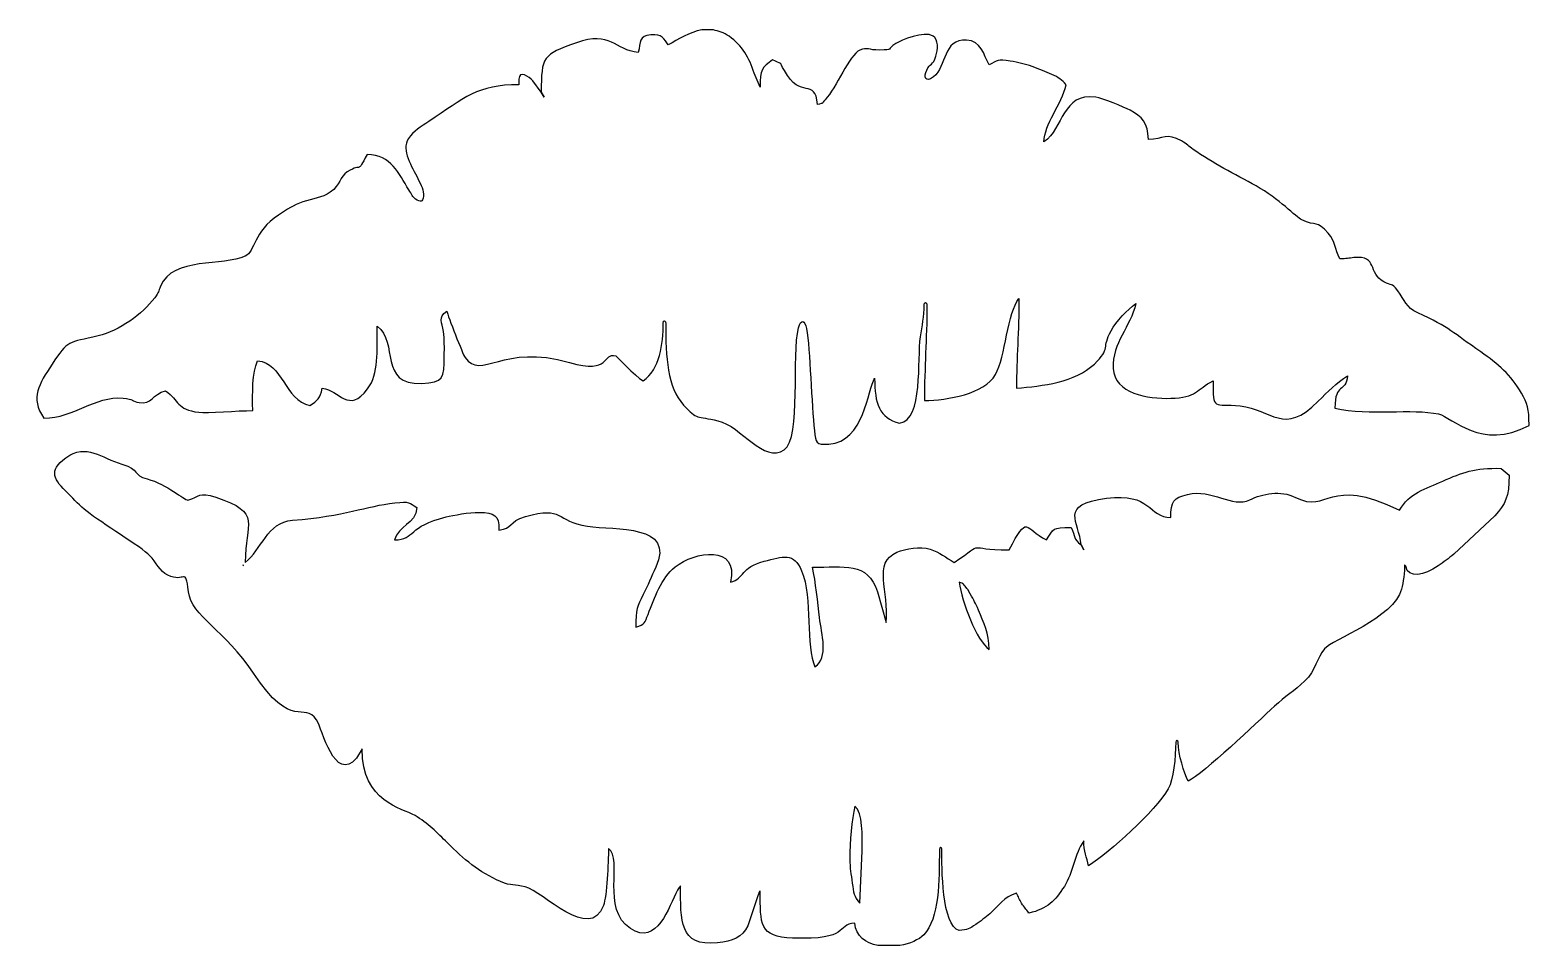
# Model space of a CAD drawing. Header units: centimetres. Extents: x -17.2 to 17.1, y -10.5 to 10.5.
import ezdxf

# ---------------------------------------------------------------- set-up
doc = ezdxf.new("R2010")
doc.units = ezdxf.units.CM
doc.header["$MEASUREMENT"] = 0
doc.layers.add('Layer 1', color=7, linetype='Continuous')

msp = doc.modelspace()

# ---------------------------------------------------------------- linework, layer by layer
at = {"layer": 'Layer 1'}
for points, knots in [([(-1.85171, 10.46878), (-1.85171, 10.46878), (-1.5897, 10.46878), (-1.5897, 10.46878), (-1.5897, 10.46878), (-1.47519, 10.45029), (-1.35623, 10.40531), (-1.23241, 10.32424), (-1.23241, 10.32424), (-0.92229, 10.12093), (-0.76947, 9.82741), (-0.65451, 9.47988), (-0.65451, 9.47988), (-0.65451, 9.47988), (-0.51883, 9.16029), (-0.51883, 9.16029), (-0.51883, 9.16029), (-0.51883, 9.56214), (-0.48332, 9.61939), (-0.23446, 9.78614), (-0.23446, 9.78614), (-0.0211, 9.67324), (-0.09256, 9.77548), (0.03274, 9.54127), (0.03274, 9.54127), (0.40427, 8.84753), (0.73627, 9.40514), (0.78966, 8.76199), (0.78966, 8.76199), (0.95211, 8.80536), (0.86792, 8.77649), (0.96275, 8.87341), (0.96275, 8.87341), (1.22508, 9.1418), (1.51433, 9.90227), (1.76139, 10.00969), (1.76139, 10.00969), (1.92932, 10.08279), (1.96218, 10.00376), (2.21205, 10.00985), (2.21205, 10.00985), (2.54154, 10.018), (2.35924, 10.01591), (2.57972, 10.15794), (2.57972, 10.15794), (2.69542, 10.23237), (3.23337, 10.45562), (3.43652, 10.32987), (3.43652, 10.32987), (3.55786, 10.2547), (3.54749, 10.01637), (3.49986, 9.86767), (3.49986, 9.86767), (3.43049, 9.65137), (3.36244, 9.71334), (3.2874, 9.54972), (3.2874, 9.54972), (3.21964, 9.40147), (3.25266, 9.24714), (3.44173, 9.39555), (3.44173, 9.39555), (3.74799, 9.63553), (3.65432, 10.26669), (4.1991, 10.23902), (4.1991, 10.23902), (4.52636, 10.2223), (4.59193, 9.90628), (4.71559, 9.67236), (4.71559, 9.67236), (4.89328, 9.76631), (4.92554, 9.8064), (5.1939, 9.75846), (5.1939, 9.75846), (5.39334, 9.72295), (5.52815, 9.69305), (5.69947, 9.63212), (5.69947, 9.63212), (5.85481, 9.5768), (6.02229, 9.50933), (6.14717, 9.454), (6.14717, 9.454), (6.30962, 9.38209), (6.37413, 9.32793), (6.47933, 9.21712), (6.47933, 9.21712), (6.37207, 8.75669), (5.97644, 8.32082), (5.96726, 7.90846), (5.96726, 7.90846), (6.42205, 8.2131), (6.38123, 9.04519), (7.15339, 8.92978), (7.15339, 8.92978), (7.29838, 8.90819), (7.80128, 8.70666), (7.94214, 8.63165), (7.94214, 8.63165), (8.21215, 8.48753), (8.34828, 8.34833), (8.35687, 7.9654), (8.35687, 7.9654), (8.7013, 7.9731), (8.77838, 8.12473), (9.11853, 7.93079), (9.11853, 7.93079), (9.25373, 7.85369), (9.26781, 7.81982), (9.38145, 7.73831), (9.38145, 7.73831), (9.82693, 7.41814), (10.32731, 7.17668), (10.82102, 6.90194), (10.82102, 6.90194), (11.33947, 6.61357), (11.73804, 6.18717), (11.86557, 6.12592), (11.86557, 6.12592), (12.19773, 5.96688), (12.20791, 6.1265), (12.47128, 5.82128), (12.47128, 5.82128), (12.64868, 5.61549), (12.61095, 5.47404), (12.7379, 5.23435), (12.7379, 5.23435), (12.88617, 5.23435), (12.93957, 5.25046), (13.0594, 5.26248), (13.0594, 5.26248), (13.61585, 5.3187), (13.36566, 4.90622), (13.74457, 4.70514), (13.74457, 4.70514), (13.93364, 4.60484), (13.90348, 4.70752), (14.05837, 4.50673), (14.05837, 4.50673), (14.22657, 4.28821), (14.23961, 4.12663), (14.51822, 3.99926), (14.51822, 3.99926), (15.25384, 3.66311), (15.31967, 3.54534), (15.95792, 3.10634), (15.95792, 3.10634), (16.35416, 2.83398), (16.6474, 2.57948), (16.89047, 2.16138), (16.89047, 2.16138), (17.02631, 1.92701), (17.06091, 1.80258), (17.06181, 1.43981), (17.06181, 1.43981), (17.06181, 1.43981), (17.06181, 1.42235), (17.06181, 1.42235), (17.06181, 1.42235), (15.96593, 0.84252), (15.31299, 1.61499), (14.99285, 1.68643), (14.99285, 1.68643), (14.38299, 1.8224), (13.41995, 1.63523), (12.62398, 1.82047), (12.62398, 1.82047), (12.62398, 2.42279), (12.87446, 2.15144), (12.90849, 2.56022), (12.90849, 2.56022), (12.65372, 2.38964), (12.46227, 2.2001), (12.24079, 1.97626), (12.24079, 1.97626), (11.44971, 1.17642), (11.18486, 1.79441), (10.45543, 1.87093), (10.45543, 1.87093), (9.84676, 1.93485), (9.83609, 1.74459), (9.83609, 2.44645), (9.83609, 2.44645), (9.46295, 2.24894), (9.45763, 2.06103), (8.86996, 2.0446), (8.86996, 2.0446), (8.34119, 2.02965), (7.58057, 2.15141), (7.55331, 2.72932), (7.55331, 2.72932), (7.52518, 3.32379), (7.94717, 3.67267), (8.07248, 4.21033), (8.07248, 4.21033), (7.87021, 4.07481), (7.6261, 3.80168), (7.50302, 3.58478), (7.50302, 3.58478), (7.2836, 3.19804), (7.50747, 3.19595), (7.12176, 2.82815), (7.12176, 2.82815), (6.68824, 2.41476), (5.93473, 2.3251), (5.34143, 2.2757), (5.34143, 2.2757), (5.34143, 2.96457), (5.39824, 3.57459), (5.39824, 4.3241), (5.39824, 4.3241), (5.1349, 4.02094), (5.09019, 2.98883), (4.85881, 2.58759), (4.85881, 2.58759), (4.60298, 2.14357), (3.76767, 2.00318), (3.23636, 1.99132), (3.23636, 1.99132), (3.23636, 2.77398), (3.292, 3.38059), (3.29303, 4.18249), (3.29303, 4.18249), (3.29303, 4.25099), (3.23178, 4.25234), (3.23104, 4.17924), (3.23104, 4.17924), (3.22808, 3.91056), (3.18355, 3.71259), (3.14524, 3.44791), (3.14524, 3.44791), (3.07081, 2.93539), (3.21374, 1.54997), (2.66732, 1.47925), (2.66732, 1.47925), (2.19906, 1.58828), (2.09815, 1.93169), (2.09815, 2.50324), (2.09815, 2.50324), (1.9444, 2.26104), (1.85299, 1.03689), (1.0536, 0.99768), (1.0536, 0.99768), (0.74023, 0.98244), (0.75621, 1.02284), (0.7216, 1.30661), (0.7216, 1.30661), (0.65162, 1.87755), (0.62513, 3.17512), (0.53872, 3.63807), (0.53872, 3.63807), (0.50218, 3.83381), (0.41193, 3.86844), (0.35925, 3.65775), (0.35925, 3.65775), (0.19635, 3.05855), (0.42185, 1.13352), (0.0317, 0.86883), (0.0317, 0.86883), (-0.44664, 0.54421), (-0.94228, 1.40649), (-1.48897, 1.53344), (-1.48897, 1.53344), (-1.9812, 1.64766), (-1.9494, 1.54127), (-2.27076, 1.88957), (-2.27076, 1.88957), (-2.64361, 2.29332), (-2.68102, 2.99137), (-2.68102, 3.75509), (-2.68102, 3.75509), (-2.67509, 3.80761), (-2.74272, 3.85793), (-2.73783, 3.75509), (-2.73783, 3.75509), (-2.73783, 3.2954), (-2.81181, 2.70168), (-3.19294, 2.44646), (-3.19294, 2.44646), (-3.38942, 2.55047), (-3.81196, 3.01357), (-3.81879, 3.01534), (-3.81879, 3.01534), (-4.13748, 3.1053), (-3.92251, 2.58095), (-4.88006, 2.86442), (-4.88006, 2.86442), (-6.40192, 3.31508), (-6.90153, 2.44468), (-7.26964, 2.97851), (-7.26964, 2.97851), (-7.32068, 3.05249), (-7.66334, 3.93501), (-7.68776, 4.03962), (-7.68776, 4.03962), (-7.89387, 3.8887), (-7.79473, 3.78721), (-7.76219, 3.57075), (-7.76219, 3.57075), (-7.73467, 3.3889), (-7.74444, 3.2016), (-7.74266, 3.01385), (-7.74266, 3.01385), (-7.73777, 2.50754), (-7.76457, 2.40279), (-8.25799, 2.3843), (-8.25799, 2.3843), (-9.26584, 2.34615), (-8.77567, 3.32796), (-9.28079, 3.69811), (-9.28079, 3.69811), (-9.28079, 3.10719), (-9.23462, 2.61644), (-9.49621, 2.26357), (-9.49621, 2.26357), (-9.93444, 1.67249), (-10.14674, 2.24375), (-10.53261, 2.27569), (-10.53261, 2.27569), (-10.58778, 2.03881), (-10.64164, 1.99502), (-10.81698, 1.87754), (-10.81698, 1.87754), (-11.39785, 2.01277), (-11.43542, 2.85375), (-12.01184, 2.90169), (-12.01184, 2.90169), (-12.14588, 2.62234), (-12.12561, 2.17938), (-12.12561, 1.76377), (-12.12561, 1.76377), (-12.45229, 1.76377), (-13.17799, 1.704), (-13.35465, 1.72575), (-13.35465, 1.72575), (-13.87456, 1.78996), (-13.80013, 1.98674), (-14.11691, 2.21888), (-14.11691, 2.21888), (-14.42584, 2.13646), (-14.43221, 1.90106), (-14.72352, 1.94559), (-14.72352, 1.94559), (-14.8882, 1.97075), (-14.84618, 2.0311), (-15.08719, 2.0496), (-15.08719, 2.0496), (-15.7478, 2.10035), (-16.19579, 1.59303), (-16.90493, 1.59303), (-16.90493, 1.59303), (-17.21801, 2.06042), (-17.01502, 2.36683), (-16.71231, 2.82281), (-16.71231, 2.82281), (-16.3362, 3.38976), (-16.35264, 3.30927), (-15.65607, 3.47321), (-15.65607, 3.47321), (-15.18217, 3.58492), (-14.64348, 3.96811), (-14.36549, 4.34496), (-14.36549, 4.34496), (-14.2631, 4.48373), (-14.28617, 4.479), (-14.23248, 4.61023), (-14.23248, 4.61023), (-13.95715, 5.28399), (-12.79024, 5.06251), (-12.29933, 5.2942), (-12.29933, 5.2942), (-12.06467, 5.40501), (-12.11113, 5.85464), (-11.53484, 6.23667), (-11.53484, 6.23667), (-11.34503, 6.36243), (-11.18641, 6.46273), (-10.98104, 6.53628), (-10.98104, 6.53628), (-10.74934, 6.61912), (-10.53852, 6.62166), (-10.34974, 6.75837), (-10.34974, 6.75837), (-10.1136, 6.9294), (-10.14172, 7.11212), (-9.96194, 7.22398), (-9.96194, 7.22398), (-9.59073, 7.45509), (-9.76324, 7.14259), (-9.50847, 7.6239), (-9.50847, 7.6239), (-8.94774, 7.61146), (-8.79402, 7.1867), (-8.55446, 6.81414), (-8.55446, 6.81414), (-8.48551, 6.70704), (-8.46553, 6.64621), (-8.4009, 6.60168), (-8.4009, 6.60168), (-8.28594, 6.52297), (-8.23561, 6.52458), (-8.21979, 6.66619), (-8.21979, 6.66619), (-8.20397, 6.80409), (-8.27911, 6.92024), (-8.35057, 7.07468), (-8.35057, 7.07468), (-8.47143, 7.3367), (-8.74353, 7.71664), (-8.56435, 7.9831), (-8.56435, 7.9831), (-8.44865, 8.15516), (-8.27378, 8.25872), (-8.09831, 8.3759), (-8.09831, 8.3759), (-7.28559, 8.91904), (-6.98423, 9.21704), (-6.03776, 9.21704), (-6.03776, 9.21704), (-6.03776, 9.21704), (-6.03776, 9.34102), (-6.03776, 9.34102), (-6.03776, 9.34102), (-6.03776, 9.55912), (-5.79926, 9.39724), (-5.71849, 9.30877), (-5.71849, 9.30877), (-5.71849, 9.30877), (-5.52571, 9.0463), (-5.52571, 9.0463), (-5.52571, 9.0463), (-5.52571, 9.86286), (-5.49507, 9.89985), (-4.72307, 10.17843), (-4.72307, 10.17843), (-3.93596, 10.46265), (-3.84616, 10.00148), (-3.30686, 9.95666), (-3.30686, 9.95666), (-3.25138, 10.19441), (-3.29829, 10.33261), (-3.01762, 10.35925), (-3.01762, 10.35925), (-2.76656, 10.38277), (-2.71298, 10.26011), (-2.62405, 10.1274), (-2.62405, 10.1274), (-2.39175, 10.25039), (-2.13638, 10.42468), (-1.85171, 10.46878), (-1.85171, 10.46878), (-1.85171, 10.46878), (-1.85171, 10.46878), (-1.85171, 10.46878)], [0, 0, 0, 0, 0.00877193, 0.00877193, 0.00877193, 0.00877193, 0.01754386, 0.01754386, 0.01754386, 0.01754386, 0.02631579, 0.02631579, 0.02631579, 0.02631579, 0.03508772, 0.03508772, 0.03508772, 0.03508772, 0.04385965, 0.04385965, 0.04385965, 0.04385965, 0.05263158, 0.05263158, 0.05263158, 0.05263158, 0.06140351, 0.06140351, 0.06140351, 0.06140351, 0.07017544, 0.07017544, 0.07017544, 0.07017544, 0.07894737, 0.07894737, 0.07894737, 0.07894737, 0.0877193, 0.0877193, 0.0877193, 0.0877193, 0.09649123, 0.09649123, 0.09649123, 0.09649123, 0.10526316, 0.10526316, 0.10526316, 0.10526316, 0.11403509, 0.11403509, 0.11403509, 0.11403509, 0.12280702, 0.12280702, 0.12280702, 0.12280702, 0.13157895, 0.13157895, 0.13157895, 0.13157895, 0.14035088, 0.14035088, 0.14035088, 0.14035088, 0.14912281, 0.14912281, 0.14912281, 0.14912281, 0.15789474, 0.15789474, 0.15789474, 0.15789474, 0.16666667, 0.16666667, 0.16666667, 0.16666667, 0.1754386, 0.1754386, 0.1754386, 0.1754386, 0.18421053, 0.18421053, 0.18421053, 0.18421053, 0.19298246, 0.19298246, 0.19298246, 0.19298246, 0.20175439, 0.20175439, 0.20175439, 0.20175439, 0.21052632, 0.21052632, 0.21052632, 0.21052632, 0.21929825, 0.21929825, 0.21929825, 0.21929825, 0.22807018, 0.22807018, 0.22807018, 0.22807018, 0.23684211, 0.23684211, 0.23684211, 0.23684211, 0.24561404, 0.24561404, 0.24561404, 0.24561404, 0.25438596, 0.25438596, 0.25438596, 0.25438596, 0.26315789, 0.26315789, 0.26315789, 0.26315789, 0.27192982, 0.27192982, 0.27192982, 0.27192982, 0.28070175, 0.28070175, 0.28070175, 0.28070175, 0.28947368, 0.28947368, 0.28947368, 0.28947368, 0.29824561, 0.29824561, 0.29824561, 0.29824561, 0.30701754, 0.30701754, 0.30701754, 0.30701754, 0.31578947, 0.31578947, 0.31578947, 0.31578947, 0.3245614, 0.3245614, 0.3245614, 0.3245614, 0.33333333, 0.33333333, 0.33333333, 0.33333333, 0.34210526, 0.34210526, 0.34210526, 0.34210526, 0.35087719, 0.35087719, 0.35087719, 0.35087719, 0.35964912, 0.35964912, 0.35964912, 0.35964912, 0.36842105, 0.36842105, 0.36842105, 0.36842105, 0.37719298, 0.37719298, 0.37719298, 0.37719298, 0.38596491, 0.38596491, 0.38596491, 0.38596491, 0.39473684, 0.39473684, 0.39473684, 0.39473684, 0.40350877, 0.40350877, 0.40350877, 0.40350877, 0.4122807, 0.4122807, 0.4122807, 0.4122807, 0.42105263, 0.42105263, 0.42105263, 0.42105263, 0.42982456, 0.42982456, 0.42982456, 0.42982456, 0.43859649, 0.43859649, 0.43859649, 0.43859649, 0.44736842, 0.44736842, 0.44736842, 0.44736842, 0.45614035, 0.45614035, 0.45614035, 0.45614035, 0.46491228, 0.46491228, 0.46491228, 0.46491228, 0.47368421, 0.47368421, 0.47368421, 0.47368421, 0.48245614, 0.48245614, 0.48245614, 0.48245614, 0.49122807, 0.49122807, 0.49122807, 0.49122807, 0.5, 0.5, 0.5, 0.5, 0.50877193, 0.50877193, 0.50877193, 0.50877193, 0.51754386, 0.51754386, 0.51754386, 0.51754386, 0.52631579, 0.52631579, 0.52631579, 0.52631579, 0.53508772, 0.53508772, 0.53508772, 0.53508772, 0.54385965, 0.54385965, 0.54385965, 0.54385965, 0.55263158, 0.55263158, 0.55263158, 0.55263158, 0.56140351, 0.56140351, 0.56140351, 0.56140351, 0.57017544, 0.57017544, 0.57017544, 0.57017544, 0.57894737, 0.57894737, 0.57894737, 0.57894737, 0.5877193, 0.5877193, 0.5877193, 0.5877193, 0.59649123, 0.59649123, 0.59649123, 0.59649123, 0.60526316, 0.60526316, 0.60526316, 0.60526316, 0.61403509, 0.61403509, 0.61403509, 0.61403509, 0.62280702, 0.62280702, 0.62280702, 0.62280702, 0.63157895, 0.63157895, 0.63157895, 0.63157895, 0.64035088, 0.64035088, 0.64035088, 0.64035088, 0.64912281, 0.64912281, 0.64912281, 0.64912281, 0.65789474, 0.65789474, 0.65789474, 0.65789474, 0.66666667, 0.66666667, 0.66666667, 0.66666667, 0.6754386, 0.6754386, 0.6754386, 0.6754386, 0.68421053, 0.68421053, 0.68421053, 0.68421053, 0.69298246, 0.69298246, 0.69298246, 0.69298246, 0.70175439, 0.70175439, 0.70175439, 0.70175439, 0.71052632, 0.71052632, 0.71052632, 0.71052632, 0.71929825, 0.71929825, 0.71929825, 0.71929825, 0.72807018, 0.72807018, 0.72807018, 0.72807018, 0.73684211, 0.73684211, 0.73684211, 0.73684211, 0.74561404, 0.74561404, 0.74561404, 0.74561404, 0.75438596, 0.75438596, 0.75438596, 0.75438596, 0.76315789, 0.76315789, 0.76315789, 0.76315789, 0.77192982, 0.77192982, 0.77192982, 0.77192982, 0.78070175, 0.78070175, 0.78070175, 0.78070175, 0.78947368, 0.78947368, 0.78947368, 0.78947368, 0.79824561, 0.79824561, 0.79824561, 0.79824561, 0.80701754, 0.80701754, 0.80701754, 0.80701754, 0.81578947, 0.81578947, 0.81578947, 0.81578947, 0.8245614, 0.8245614, 0.8245614, 0.8245614, 0.83333333, 0.83333333, 0.83333333, 0.83333333, 0.84210526, 0.84210526, 0.84210526, 0.84210526, 0.85087719, 0.85087719, 0.85087719, 0.85087719, 0.85964912, 0.85964912, 0.85964912, 0.85964912, 0.86842105, 0.86842105, 0.86842105, 0.86842105, 0.87719298, 0.87719298, 0.87719298, 0.87719298, 0.88596491, 0.88596491, 0.88596491, 0.88596491, 0.89473684, 0.89473684, 0.89473684, 0.89473684, 0.90350877, 0.90350877, 0.90350877, 0.90350877, 0.9122807, 0.9122807, 0.9122807, 0.9122807, 0.92105263, 0.92105263, 0.92105263, 0.92105263, 0.92982456, 0.92982456, 0.92982456, 0.92982456, 0.93859649, 0.93859649, 0.93859649, 0.93859649, 0.94736842, 0.94736842, 0.94736842, 0.94736842, 0.95614035, 0.95614035, 0.95614035, 0.95614035, 0.96491228, 0.96491228, 0.96491228, 0.96491228, 0.97368421, 0.97368421, 0.97368421, 0.97368421, 0.98245614, 0.98245614, 0.98245614, 0.98245614, 1, 1, 1, 1]), ([(-5.52569, 9.04636), (-5.52569, 9.04636), (-5.46028, 8.93555), (-5.46028, 8.93555), (-5.46028, 8.93555), (-5.46028, 8.93555), (-5.52569, 9.04636), (-5.52569, 9.04636), (-5.52569, 9.04636), (-5.52569, 9.04636), (-5.52569, 9.04636), (-5.52569, 9.04636)], [0, 0, 0, 0, 0.25, 0.25, 0.25, 0.25, 0.5, 0.5, 0.5, 0.5, 1, 1, 1, 1]), ([(2.67237, -10.46878), (2.90123, -10.42973), (3.10883, -10.34128), (3.22008, -10.22497), (3.22008, -10.22497), (3.57621, -9.85273), (3.57753, -8.99577), (3.57753, -8.26726), (3.57753, -8.26726), (3.57753, -8.2122), (3.63449, -8.22167), (3.63449, -8.26726), (3.63449, -8.26726), (3.63433, -8.67501), (3.62724, -10.02256), (4.03279, -10.12733), (4.03279, -10.12733), (4.21329, -10.11251), (4.2738, -10.08116), (4.40829, -9.99091), (4.40829, -9.99091), (4.50283, -9.9273), (4.6484, -9.81544), (4.72949, -9.74323), (4.72949, -9.74323), (4.93012, -9.56392), (5.05543, -9.35027), (5.34142, -9.27394), (5.34142, -9.27394), (5.3824, -9.35149), (5.41082, -9.42428), (5.45712, -9.49971), (5.45712, -9.49971), (5.52327, -9.60713), (5.55507, -9.6234), (5.62595, -9.72905), (5.62595, -9.72905), (6.04526, -9.63142), (6.22886, -9.44616), (6.43555, -9.11654), (6.43555, -9.11654), (6.62936, -8.8073), (6.67211, -8.37499), (6.87764, -8.07908), (6.87764, -8.07908), (6.88264, -8.30871), (6.9463, -8.45429), (6.99141, -8.64841), (6.99141, -8.64841), (7.477, -8.32292), (8.50141, -7.41715), (8.81153, -6.88364), (8.81153, -6.88364), (8.93004, -6.67946), (8.98123, -6.16368), (8.98272, -5.81898), (8.98272, -5.81898), (8.98272, -5.76837), (9.03939, -5.77755), (9.03982, -5.8166), (9.03982, -5.8166), (9.04355, -6.11516), (9.17105, -6.51375), (9.26723, -6.71378), (9.26723, -6.71378), (9.62352, -6.525), (10.82785, -5.38959), (11.24436, -4.9928), (11.24436, -4.9928), (11.46836, -4.77915), (11.71365, -4.64037), (11.92939, -4.42582), (11.92939, -4.42582), (12.18757, -4.16957), (12.21448, -3.89438), (12.38405, -3.68575), (12.38405, -3.68575), (12.54931, -3.48247), (13.98208, -2.97765), (14.14721, -2.31955), (14.14721, -2.31955), (14.18274, -2.1781), (14.21706, -1.91299), (14.21706, -1.76385), (14.21706, -1.76385), (14.22624, -1.7739), (14.23719, -1.77864), (14.24103, -1.797), (14.24103, -1.797), (14.30215, -2.08966), (14.67185, -2.00382), (14.9811, -1.78811), (14.9811, -1.78811), (15.10567, -1.70112), (15.22849, -1.61351), (15.33871, -1.51943), (15.33871, -1.51943), (15.33871, -1.51943), (16.27983, -0.6403), (16.27983, -0.6403), (16.27983, -0.6403), (16.52499, -0.36688), (16.6068, -0.21892), (16.6068, 0.28442), (16.6068, 0.28442), (16.6068, 0.28442), (16.42392, 0.44288), (16.42392, 0.44288), (16.42392, 0.44288), (15.8216, 0.45516), (15.53132, 0.35028), (15.08968, 0.15171), (15.08968, 0.15171), (14.70871, -0.01963), (14.30434, -0.13237), (14.10345, -0.51216), (14.10345, -0.51216), (12.42536, 0.29315), (12.4937, -0.60834), (11.7208, -0.22083), (11.7208, -0.22083), (11.37504, -0.04742), (10.96359, -0.13725), (10.67818, -0.2757), (10.67818, -0.2757), (10.2713, -0.47308), (9.82463, -0.01458), (9.25057, -0.1532), (9.25057, -0.1532), (8.93159, -0.23014), (8.86901, -0.30973), (8.86901, -0.68274), (8.86901, -0.68274), (8.3581, -0.67134), (8.41877, -0.10441), (7.40309, -0.24097), (7.40309, -0.24097), (6.2924, -0.39025), (6.77547, -0.7641), (6.82074, -1.30872), (6.82074, -1.30872), (6.62945, -1.16846), (6.69395, -1.12023), (6.59317, -0.91028), (6.59317, -0.91028), (6.14933, -0.91028), (6.20495, -0.92462), (6.02416, -1.19479), (6.02416, -1.19479), (5.51505, -0.92536), (5.61003, -0.59231), (5.17075, -1.42236), (5.17075, -1.42236), (4.12371, -1.42236), (4.68561, -1.1936), (3.91906, -1.70703), (3.91906, -1.70703), (3.71903, -1.60109), (3.59431, -1.4697), (3.36542, -1.40551), (3.36542, -1.40551), (3.12973, -1.33952), (2.81726, -1.38776), (2.60805, -1.47682), (2.60805, -1.47682), (2.04303, -1.7186), (2.43731, -2.35981), (2.35934, -3.08419), (2.35934, -3.08419), (2.35934, -3.08419), (2.16331, -2.38169), (2.16331, -2.38169), (2.16331, -2.38169), (1.9405, -1.68009), (1.38922, -1.82067), (0.67595, -1.82067), (0.67595, -1.82067), (0.75009, -2.13875), (0.79581, -2.64032), (0.83634, -2.96878), (0.83634, -2.96878), (0.88296, -3.34965), (1.05221, -3.88255), (0.73291, -4.09649), (0.73291, -4.09649), (0.51172, -3.63545), (0.68558, -2.52315), (0.42827, -1.89762), (0.42827, -1.89762), (0.25399, -1.47418), (-0.00139, -1.57213), (-0.4303, -1.68161), (-0.4303, -1.68161), (-0.97714, -1.8207), (-0.86247, -2.07161), (-1.20159, -2.16217), (-1.20159, -2.16217), (-0.99741, -1.28568), (-2.02317, -1.45671), (-2.46408, -1.81001), (-2.46408, -1.81001), (-2.78322, -2.06539), (-2.93353, -2.52079), (-3.08387, -2.89689), (-3.08387, -2.89689), (-3.15888, -3.08506), (-3.1506, -3.12917), (-3.36364, -3.18597), (-3.36364, -3.18597), (-3.36364, -2.7788), (-3.32961, -2.71372), (-3.1938, -2.44564), (-3.1938, -2.44564), (-3.09037, -2.24175), (-3.00473, -2.03019), (-2.90839, -1.82038), (-2.90839, -1.82038), (-2.45048, -0.82274), (-3.82731, -0.9784), (-4.47181, -0.88074), (-4.47181, -0.88074), (-5.22415, -0.76652), (-4.98862, -0.4043), (-5.88979, -0.65997), (-5.88979, -0.65997), (-6.28749, -0.77287), (-6.17178, -0.94051), (-6.49283, -0.96726), (-6.49283, -0.96726), (-6.49283, -0.62018), (-6.5902, -0.57443), (-6.94749, -0.56396), (-6.94749, -0.56396), (-7.16675, -0.55729), (-7.54492, -0.63278), (-7.701, -0.66945), (-7.701, -0.66945), (-8.58548, -0.87672), (-8.39979, -1.18385), (-8.88255, -1.19481), (-8.88255, -1.19481), (-8.79169, -0.85495), (-8.40273, -0.84313), (-8.37048, -0.45519), (-8.37048, -0.45519), (-8.54727, -0.33668), (-8.54167, -0.30811), (-8.87277, -0.34555), (-8.87277, -0.34555), (-9.53738, -0.42056), (-10.01379, -0.65387), (-11.21309, -0.74163), (-11.21309, -0.74163), (-11.80253, -0.78484), (-11.9181, -1.43008), (-12.29624, -1.70702), (-12.29624, -1.70702), (-12.29624, -0.80627), (-11.89055, -0.56971), (-12.96929, -0.21609), (-12.96929, -0.21609), (-13.37217, -0.08396), (-13.33193, -0.21164), (-13.60477, -0.28443), (-13.60477, -0.28443), (-13.69444, -0.28443), (-14.08295, 0.08234), (-14.54116, 0.20158), (-14.54116, 0.20158), (-14.87909, 0.28947), (-14.69414, 0.41788), (-15.11404, 0.53921), (-15.11404, 0.53921), (-15.59386, 0.67756), (-15.92941, 1.02686), (-16.39621, 0.68629), (-16.39621, 0.68629), (-16.81433, 0.3812), (-16.66045, 0.1766), (-16.35033, -0.12818), (-16.35033, -0.12818), (-16.19232, -0.28354), (-16.09334, -0.40472), (-15.91387, -0.54514), (-15.91387, -0.54514), (-15.58232, -0.80419), (-14.67816, -1.35133), (-14.47739, -1.55521), (-14.47739, -1.55521), (-14.32869, -1.70613), (-14.258, -1.90674), (-14.06832, -1.99966), (-14.06832, -1.99966), (-13.66988, -2.19527), (-13.66898, -1.7804), (-13.59382, -2.37873), (-13.59382, -2.37873), (-13.52267, -2.94507), (-12.75686, -3.25106), (-12.10305, -4.2447), (-12.10305, -4.2447), (-11.22437, -5.57981), (-10.95433, -4.87676), (-10.66612, -5.31116), (-10.66612, -5.31116), (-10.52809, -5.51918), (-10.25792, -6.76227), (-9.75, -6.18762), (-9.75, -6.18762), (-9.75, -6.18762), (-9.62215, -5.974), (-9.62215, -5.974), (-9.62215, -5.974), (-9.62215, -7.20143), (-8.71254, -7.3174), (-8.41324, -7.49612), (-8.41324, -7.49612), (-8.1277, -7.66686), (-7.90281, -7.89204), (-7.67346, -8.12167), (-7.67346, -8.12167), (-7.30638, -8.48978), (-6.94998, -8.79514), (-6.45463, -9.00821), (-6.45463, -9.00821), (-6.19674, -9.11947), (-6.15295, -9.06176), (-5.89287, -9.12923), (-5.89287, -9.12923), (-5.48822, -9.2343), (-4.41231, -10.40547), (-4.10471, -9.55741), (-4.10471, -9.55741), (-4.02496, -9.33786), (-3.98946, -8.57946), (-3.98946, -8.2501), (-3.98946, -8.2501), (-3.64709, -8.50074), (-4.16139, -9.64115), (-3.4876, -10.08237), (-3.4876, -10.08237), (-2.86339, -10.49099), (-2.61926, -9.58228), (-2.40916, -9.2044), (-2.40916, -9.2044), (-2.36788, -9.13011), (-2.37781, -9.1473), (-2.33947, -9.10351), (-2.33947, -9.10351), (-2.33947, -9.88795), (-2.37262, -10.50432), (-1.49423, -10.40817), (-1.49423, -10.40817), (-1.15054, -10.37057), (-0.93437, -10.28448), (-0.79914, -10.01786), (-0.79914, -10.01786), (-0.79914, -10.01786), (-0.57189, -9.33463), (-0.57189, -9.33463), (-0.57189, -9.33463), (-0.52839, -9.21506), (-0.5648, -9.28936), (-0.51879, -9.21715), (-0.51879, -9.21715), (-0.51879, -9.98325), (-0.54247, -10.2703), (0.2204, -10.3002), (0.2204, -10.3002), (1.54871, -10.35227), (1.20473, -9.99305), (1.64325, -9.95693), (1.64325, -9.95693), (1.66825, -10.25816), (1.89418, -10.415), (2.17186, -10.46885), (2.17186, -10.46885), (2.17186, -10.46885), (2.67237, -10.46881), (2.67237, -10.46881), (2.67237, -10.46881), (2.67237, -10.46881), (2.67237, -10.46878), (2.67237, -10.46878)], [0, 0, 0, 0, 0.01030928, 0.01030928, 0.01030928, 0.01030928, 0.02061856, 0.02061856, 0.02061856, 0.02061856, 0.03092784, 0.03092784, 0.03092784, 0.03092784, 0.04123711, 0.04123711, 0.04123711, 0.04123711, 0.05154639, 0.05154639, 0.05154639, 0.05154639, 0.06185567, 0.06185567, 0.06185567, 0.06185567, 0.07216495, 0.07216495, 0.07216495, 0.07216495, 0.08247423, 0.08247423, 0.08247423, 0.08247423, 0.09278351, 0.09278351, 0.09278351, 0.09278351, 0.10309278, 0.10309278, 0.10309278, 0.10309278, 0.11340206, 0.11340206, 0.11340206, 0.11340206, 0.12371134, 0.12371134, 0.12371134, 0.12371134, 0.13402062, 0.13402062, 0.13402062, 0.13402062, 0.1443299, 0.1443299, 0.1443299, 0.1443299, 0.15463918, 0.15463918, 0.15463918, 0.15463918, 0.16494845, 0.16494845, 0.16494845, 0.16494845, 0.17525773, 0.17525773, 0.17525773, 0.17525773, 0.18556701, 0.18556701, 0.18556701, 0.18556701, 0.19587629, 0.19587629, 0.19587629, 0.19587629, 0.20618557, 0.20618557, 0.20618557, 0.20618557, 0.21649485, 0.21649485, 0.21649485, 0.21649485, 0.22680412, 0.22680412, 0.22680412, 0.22680412, 0.2371134, 0.2371134, 0.2371134, 0.2371134, 0.24742268, 0.24742268, 0.24742268, 0.24742268, 0.25773196, 0.25773196, 0.25773196, 0.25773196, 0.26804124, 0.26804124, 0.26804124, 0.26804124, 0.27835052, 0.27835052, 0.27835052, 0.27835052, 0.28865979, 0.28865979, 0.28865979, 0.28865979, 0.29896907, 0.29896907, 0.29896907, 0.29896907, 0.30927835, 0.30927835, 0.30927835, 0.30927835, 0.31958763, 0.31958763, 0.31958763, 0.31958763, 0.32989691, 0.32989691, 0.32989691, 0.32989691, 0.34020619, 0.34020619, 0.34020619, 0.34020619, 0.35051546, 0.35051546, 0.35051546, 0.35051546, 0.36082474, 0.36082474, 0.36082474, 0.36082474, 0.37113402, 0.37113402, 0.37113402, 0.37113402, 0.3814433, 0.3814433, 0.3814433, 0.3814433, 0.39175258, 0.39175258, 0.39175258, 0.39175258, 0.40206186, 0.40206186, 0.40206186, 0.40206186, 0.41237113, 0.41237113, 0.41237113, 0.41237113, 0.42268041, 0.42268041, 0.42268041, 0.42268041, 0.43298969, 0.43298969, 0.43298969, 0.43298969, 0.44329897, 0.44329897, 0.44329897, 0.44329897, 0.45360825, 0.45360825, 0.45360825, 0.45360825, 0.46391753, 0.46391753, 0.46391753, 0.46391753, 0.4742268, 0.4742268, 0.4742268, 0.4742268, 0.48453608, 0.48453608, 0.48453608, 0.48453608, 0.49484536, 0.49484536, 0.49484536, 0.49484536, 0.50515464, 0.50515464, 0.50515464, 0.50515464, 0.51546392, 0.51546392, 0.51546392, 0.51546392, 0.5257732, 0.5257732, 0.5257732, 0.5257732, 0.53608247, 0.53608247, 0.53608247, 0.53608247, 0.54639175, 0.54639175, 0.54639175, 0.54639175, 0.55670103, 0.55670103, 0.55670103, 0.55670103, 0.56701031, 0.56701031, 0.56701031, 0.56701031, 0.57731959, 0.57731959, 0.57731959, 0.57731959, 0.58762887, 0.58762887, 0.58762887, 0.58762887, 0.59793814, 0.59793814, 0.59793814, 0.59793814, 0.60824742, 0.60824742, 0.60824742, 0.60824742, 0.6185567, 0.6185567, 0.6185567, 0.6185567, 0.62886598, 0.62886598, 0.62886598, 0.62886598, 0.63917526, 0.63917526, 0.63917526, 0.63917526, 0.64948454, 0.64948454, 0.64948454, 0.64948454, 0.65979381, 0.65979381, 0.65979381, 0.65979381, 0.67010309, 0.67010309, 0.67010309, 0.67010309, 0.68041237, 0.68041237, 0.68041237, 0.68041237, 0.69072165, 0.69072165, 0.69072165, 0.69072165, 0.70103093, 0.70103093, 0.70103093, 0.70103093, 0.71134021, 0.71134021, 0.71134021, 0.71134021, 0.72164948, 0.72164948, 0.72164948, 0.72164948, 0.73195876, 0.73195876, 0.73195876, 0.73195876, 0.74226804, 0.74226804, 0.74226804, 0.74226804, 0.75257732, 0.75257732, 0.75257732, 0.75257732, 0.7628866, 0.7628866, 0.7628866, 0.7628866, 0.77319588, 0.77319588, 0.77319588, 0.77319588, 0.78350515, 0.78350515, 0.78350515, 0.78350515, 0.79381443, 0.79381443, 0.79381443, 0.79381443, 0.80412371, 0.80412371, 0.80412371, 0.80412371, 0.81443299, 0.81443299, 0.81443299, 0.81443299, 0.82474227, 0.82474227, 0.82474227, 0.82474227, 0.83505155, 0.83505155, 0.83505155, 0.83505155, 0.84536082, 0.84536082, 0.84536082, 0.84536082, 0.8556701, 0.8556701, 0.8556701, 0.8556701, 0.86597938, 0.86597938, 0.86597938, 0.86597938, 0.87628866, 0.87628866, 0.87628866, 0.87628866, 0.88659794, 0.88659794, 0.88659794, 0.88659794, 0.89690722, 0.89690722, 0.89690722, 0.89690722, 0.90721649, 0.90721649, 0.90721649, 0.90721649, 0.91752577, 0.91752577, 0.91752577, 0.91752577, 0.92783505, 0.92783505, 0.92783505, 0.92783505, 0.93814433, 0.93814433, 0.93814433, 0.93814433, 0.94845361, 0.94845361, 0.94845361, 0.94845361, 0.95876289, 0.95876289, 0.95876289, 0.95876289, 0.96907216, 0.96907216, 0.96907216, 0.96907216, 0.97938144, 0.97938144, 0.97938144, 0.97938144, 1, 1, 1, 1]), ([(6.82067, -1.30872), (6.82067, -1.30872), (6.87763, -1.42236), (6.87763, -1.42236), (6.87763, -1.42236), (6.87763, -1.42236), (6.82067, -1.30872), (6.82067, -1.30872)], [0, 0, 0, 0, 0.33333333, 0.33333333, 0.33333333, 0.33333333, 1, 1, 1, 1]), ([(6.87766, -1.42236), (6.87766, -1.42236), (6.87766, -1.42236), (6.87766, -1.42236), (6.87766, -1.42236), (6.87766, -1.42236), (6.87766, -1.42236), (6.87766, -1.42236)], [0, 0, 0, 0, 0.33333333, 0.33333333, 0.33333333, 0.33333333, 1, 1, 1, 1]), ([(-12.35313, -1.76383), (-12.35313, -1.76383), (-12.33625, -1.78071), (-12.33625, -1.78071), (-12.33625, -1.78071), (-12.33731, -1.77979), (-12.3589, -1.76944), (-12.35313, -1.76383), (-12.35313, -1.76383), (-12.35313, -1.76383), (-12.35313, -1.76383), (-12.35313, -1.76383)], [0, 0, 0, 0, 0.25, 0.25, 0.25, 0.25, 0.5, 0.5, 0.5, 0.5, 1, 1, 1, 1]), ([(4.03281, -2.16214), (4.16254, -2.20889), (4.08059, -2.16389), (4.16788, -2.25445), (4.16788, -2.25445), (4.23964, -2.32901), (4.23355, -2.34319), (4.28104, -2.42579), (4.28104, -2.42579), (4.37661, -2.59118), (4.39703, -2.62108), (4.47262, -2.80306), (4.47262, -2.80306), (4.58819, -3.0818), (4.71559, -3.33276), (4.71559, -3.69849), (4.71559, -3.69849), (4.43362, -3.50939), (4.08932, -2.60359), (4.03281, -2.16214), (4.03281, -2.16214), (4.03281, -2.16214), (4.03281, -2.16214), (4.03281, -2.16214)], [0, 0, 0, 0, 0.14285714, 0.14285714, 0.14285714, 0.14285714, 0.28571429, 0.28571429, 0.28571429, 0.28571429, 0.42857143, 0.42857143, 0.42857143, 0.42857143, 0.57142857, 0.57142857, 0.57142857, 0.57142857, 0.71428571, 0.71428571, 0.71428571, 0.71428571, 1, 1, 1, 1]), ([(1.52945, -8.47734), (1.52945, -8.10716), (1.57324, -7.58252), (1.64322, -7.28248), (1.64322, -7.28248), (1.83126, -7.42035), (1.8138, -7.98791), (1.8138, -8.30689), (1.8138, -8.30689), (1.8138, -8.30689), (1.75686, -9.50175), (1.75686, -9.50175), (1.75686, -9.50175), (1.62131, -9.34554), (1.61496, -9.25204), (1.58716, -9.04548), (1.58716, -9.04548), (1.55681, -8.82297), (1.52945, -8.72708), (1.52945, -8.47734), (1.52945, -8.47734), (1.52945, -8.47734), (1.52945, -8.47734), (1.52945, -8.47734)], [0, 0, 0, 0, 0.14285714, 0.14285714, 0.14285714, 0.14285714, 0.28571429, 0.28571429, 0.28571429, 0.28571429, 0.42857143, 0.42857143, 0.42857143, 0.42857143, 0.57142857, 0.57142857, 0.57142857, 0.57142857, 0.71428571, 0.71428571, 0.71428571, 0.71428571, 1, 1, 1, 1])]:
    msp.add_open_spline(points, degree=3, knots=knots, dxfattribs=at)

doc.saveas('drawing.dxf')
